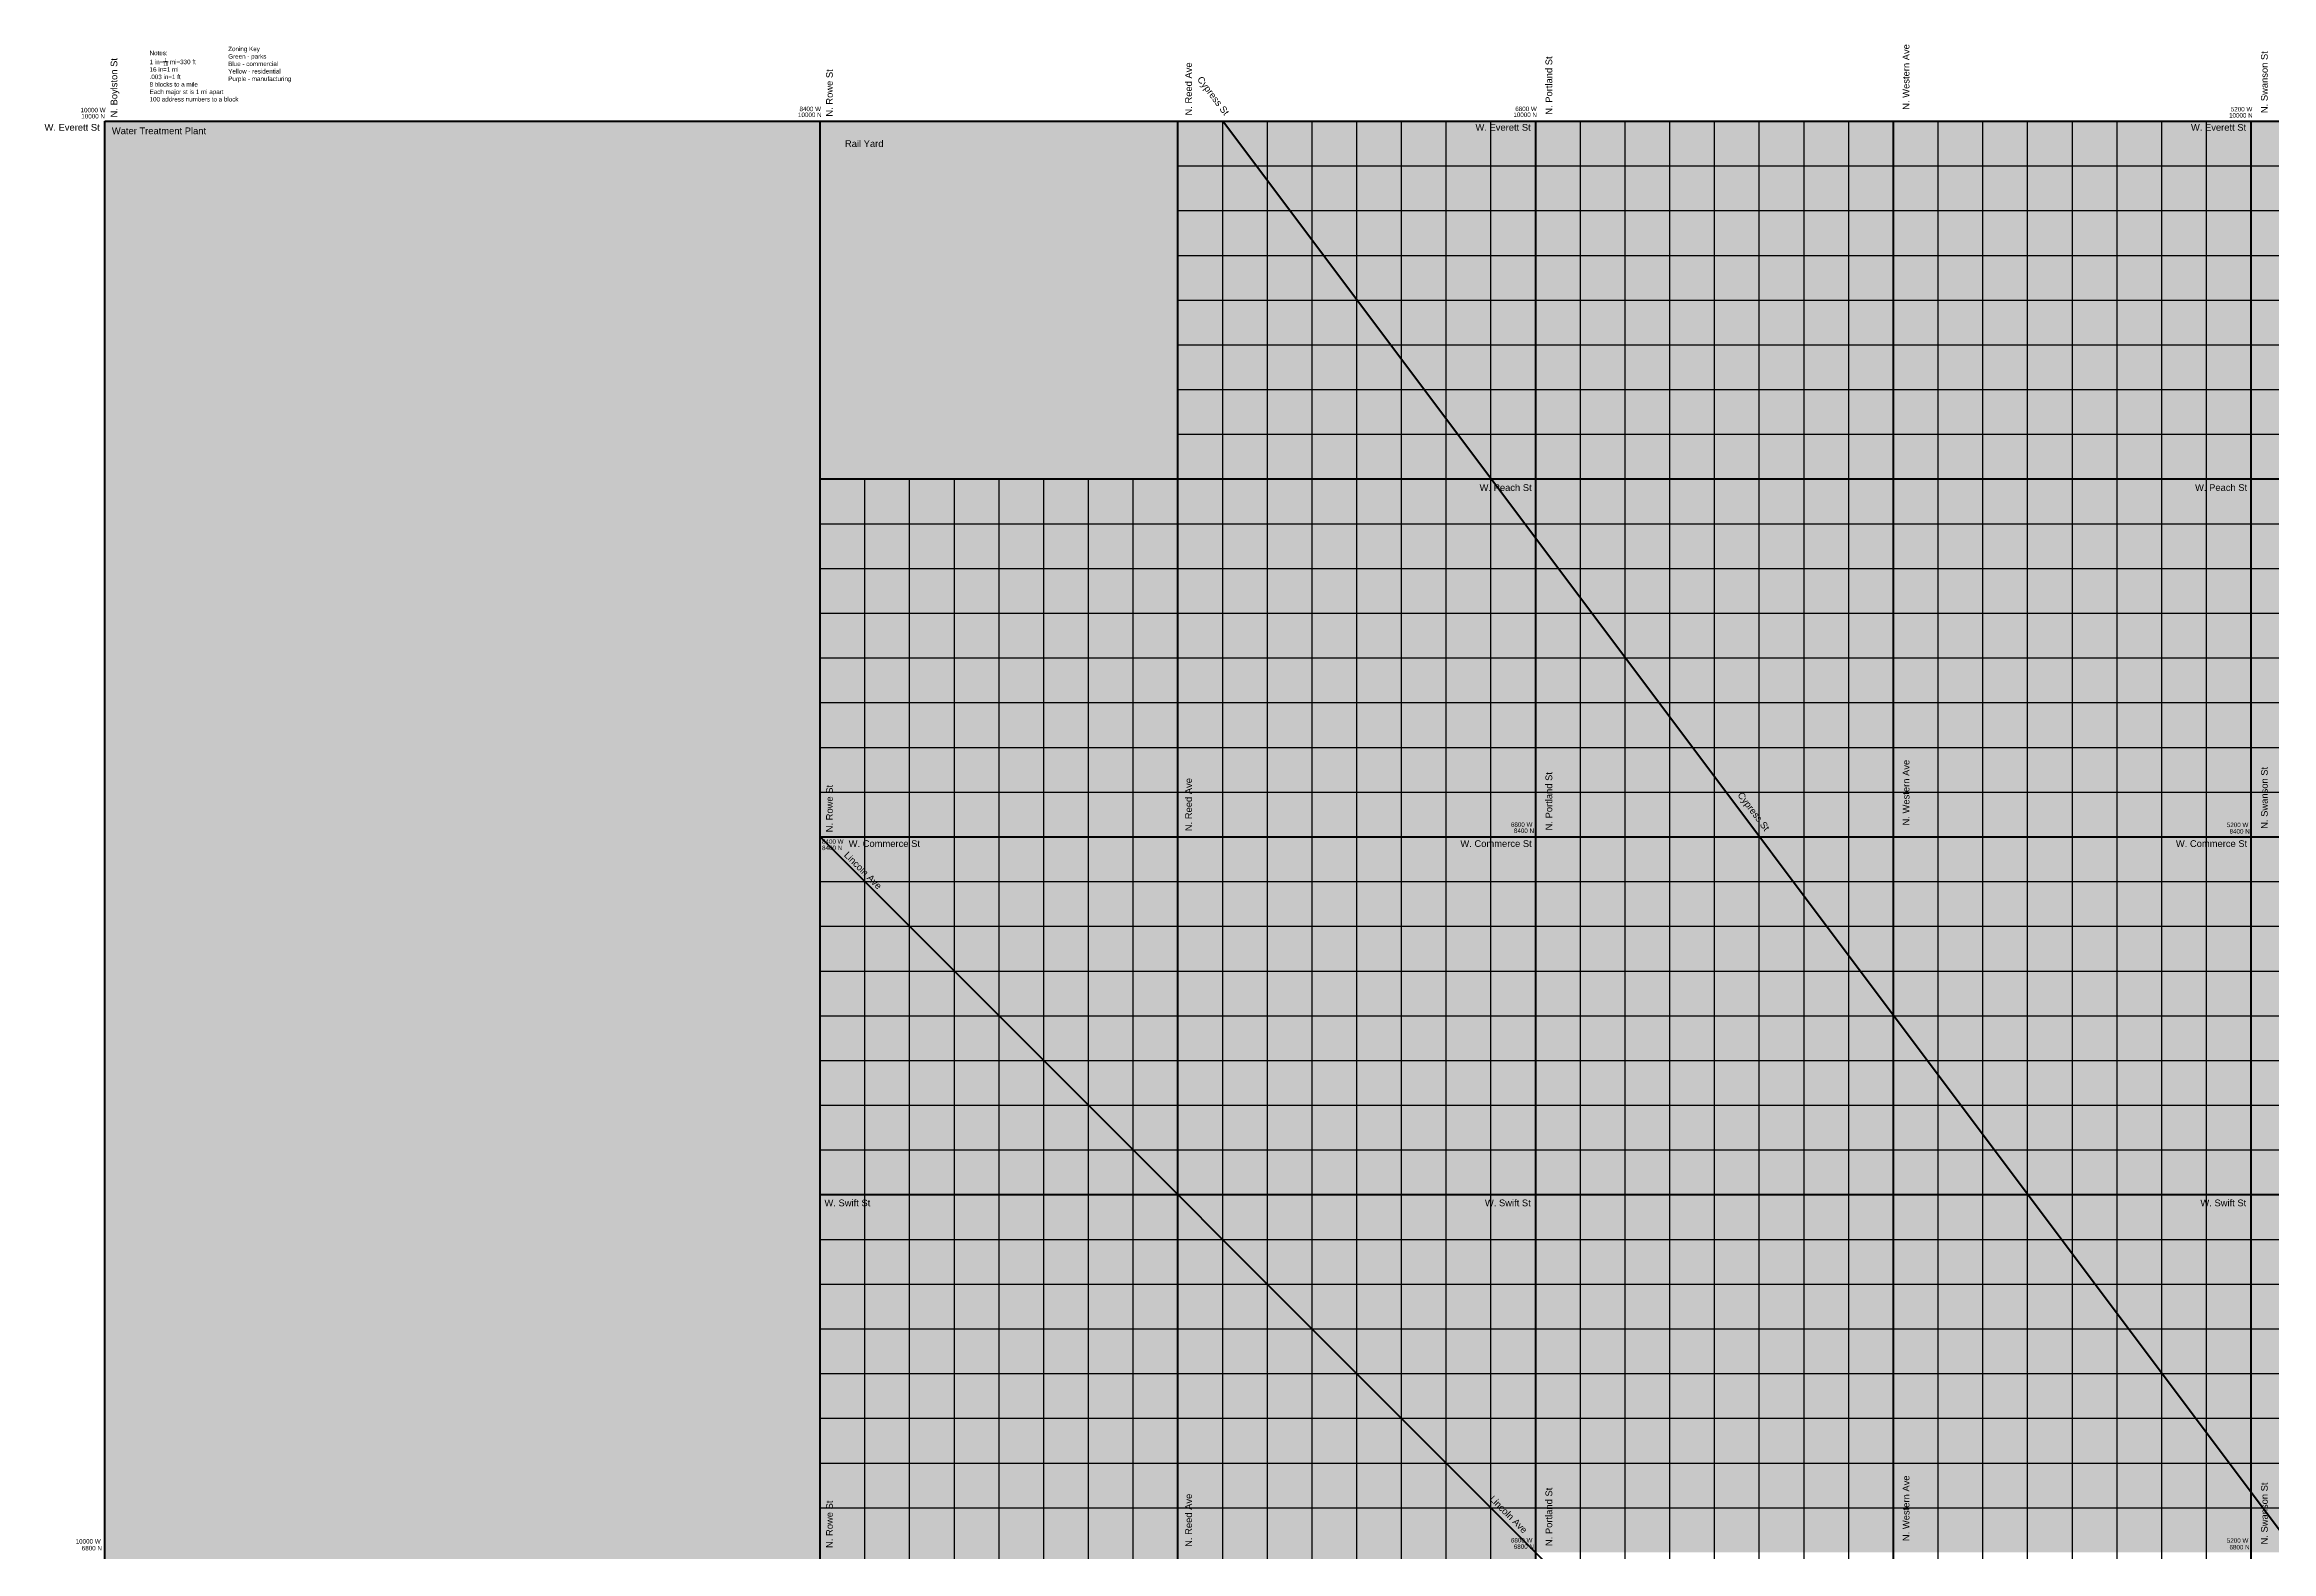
# Model space of a CAD drawing. Header units: inches. Extents: x -196 to 213, y -195 to 213.
# Drawn here: x -194.7 to -95.1, y 144 to 211.4 of the extents above; entities that cross this region are included whole.
import ezdxf

# ---------------------------------------------------------------- set-up
doc = ezdxf.new("R2010")
doc.units = ezdxf.units.IN
doc.header["$MEASUREMENT"] = 0
for name, color, linetype, lineweight in [('dia-major-st', 7, 'Continuous', 80), ('streets-major', 7, 'Continuous', 80), ('streets-minor', 7, 'Continuous', 30), ('text', 7, 'Continuous', 30), ('zone-industrial', 181, 'Continuous', 0), ('zone-mixed', 1, 'Continuous', 0)]:
    doc.layers.add(name, color=color, linetype=linetype, lineweight=lineweight)
doc.layers.add('text-notes', color=7, linetype='Continuous', lineweight=15, plot=False)
doc.styles.get("Standard").update_dxf_attribs({"font": 'arial.ttf'})

msp = doc.modelspace()

# ---------------------------------------------------------------- hatches: boundary and pattern name
at = {"layer": 'zone-industrial', "transparency": 33554559}
h = msp.add_hatch(color=256, dxfattribs=at)
h.dxf.hatch_style = 1
h.paths.add_polyline_path([(112, 208), (48, 208), (48, 192), (48, 176), (112, 176)])
h.paths.add_polyline_path([(48, 208), (32, 208), (32, 192), (48, 192)])
h.paths.add_polyline_path([(-144, 208), (-160, 208), (-160, 192), (-144, 192)])
h.paths.add_polyline_path([(-160, 192), (-160, 208), (-192, 208), (-192, 144), (-160, 144)])
h.paths.add_polyline_path([(-176, 80), (-192, 80), (-192, 64), (-176, 64)])
h.paths.add_polyline_path([(-176, -160), (-192, -160), (-192, -176), (-176, -176)])
h.paths.add_polyline_path([(176, -176), (160, -176), (160, -192), (176, -192)])
at = {"layer": 'zone-mixed', "true_color": 0xf99006, "transparency": 33554559}
h = msp.add_hatch(color=30, dxfattribs=at)
h.dxf.hatch_style = 1
h.paths.add_polyline_path([(112, 176), (48, 176), (48, 192), (32, 192), (32, 208), (-144, 208), (-144, 192), (-160, 192), (-160, 144), (-192, 144), (-192, 80), (-176, 80), (-176, 64), (-192, 64), (-192, -160), (-176, -160), (-176, -176), (-192, -176), (-192, -192), (160, -192), (160, -176), (176, -176), (176, -192), (208, -192), (208, 80), (192, 80), (192, 96), (208, 96), (208, 112), (144, 112), (144, -128), (-128, -128), (-128, 144), (112, 144)])

# ---------------------------------------------------------------- linework, layer by layer
at = {"layer": 'dia-major-st'}
for p, q in [((-70, 112), (-142, 208)), ((0, 16), (-160, 176))]:
    msp.add_line(p, q, dxfattribs=at)
at = {"layer": 'streets-major'}
for p, q in [((-192, 208), (-92, 208)), ((-192, 108), (-192, 208)), ((-160, -192), (-160, 208)), ((-144, -192), (-144, 208)), ((-128, -192), (-128, 208)), ((-112, -192), (-112, 208)), ((-96, -192), (-96, 208)), ((-160, 192), (48, 192)), ((-160, 176), (144, 176)), ((-160, 160), (144, 160))]:
    msp.add_line(p, q, dxfattribs=at)
at = {"layer": 'streets-minor'}
for p, q in [((-142, -192), (-142, 208)), ((-140, -192), (-140, 208)), ((-138, -192), (-138, 208)), ((-136, -192), (-136, 208)), ((-134, -192), (-134, 208)), ((-132, -192), (-132, 208)), ((-130, -192), (-130, 208)), ((-126, -192), (-126, 208)), ((-124, -192), (-124, 208)), ((-122, -192), (-122, 208)), ((-120, -192), (-120, 208)), ((-118, -192), (-118, 208)), ((-116, -192), (-116, 208)), ((-114, -192), (-114, 208)), ((-110, -192), (-110, 208)), ((-108, -192), (-108, 208)), ((-106, -192), (-106, 208)), ((-104, -192), (-104, 208)), ((-102, -192), (-102, 208)), ((-100, -192), (-100, 208)), ((-98, -192), (-98, 208)), ((-144, 206), (32, 206)), ((-144, 204), (32, 204)), ((-144, 202), (32, 202)), ((-144, 200), (32, 200)), ((-144, 198), (32, 198)), ((-144, 196), (32, 196)), ((-144, 194), (32, 194)), ((-158, -192), (-158, 192)), ((-156, -192), (-156, 192)), ((-154, -192), (-154, 192)), ((-152, -192), (-152, 192)), ((-150, -192), (-150, 192)), ((-148, -192), (-148, 192)), ((-146, -192), (-146, 192)), ((-160, 190), (48, 190)), ((-160, 188), (48, 188)), ((-160, 186), (48, 186)), ((-160, 184), (48, 184)), ((-160, 182), (48, 182)), ((-160, 180), (48, 180)), ((-160, 178), (48, 178)), ((-160, 174), (144, 174)), ((-160, 172), (144, 172)), ((-160, 170), (144, 170)), ((-160, 168), (144, 168)), ((-160, 166), (144, 166)), ((-160, 164), (144, 164)), ((-160, 162), (144, 162)), ((-160, 158), (144, 158)), ((-160, 156), (144, 156)), ((-160, 154), (144, 154)), ((-160, 152), (144, 152)), ((-160, 150), (144, 150)), ((-160, 148), (144, 148)), ((-160, 146), (144, 146))]:
    msp.add_line(p, q, dxfattribs=at)

# ---------------------------------------------------------------- texts
at = {"layer": 'text'}
for s, rotation, p in [('N. Western Ave', 90, (-111.285, 208.51)), ('N. Boylston St', 90, (-191.437, 208.167)), ('N. Rowe St', 90, (-159.437, 208.202)), ('N. Reed Ave', 90, (-143.377, 208.252)), ('N. Portland St', 90, (-127.262, 208.287)), ('N. Swanson St', 90, (-95.262, 208.358)), ('Cypress St', 307, (-143.158, 209.864)), ('N. Western Ave', 90, (-111.285, 176.51)), ('N. Rowe St', 90, (-159.437, 176.202)), ('N. Reed Ave', 90, (-143.377, 176.252)), ('N. Portland St', 90, (-127.262, 176.287)), ('N. Swanson St', 90, (-95.262, 176.358)), ('Cypress St', 307, (-118.99, 177.864)), ('Lincoln Ave', 315, (-158.957, 175.159)), ('N. Western Ave', 90, (-111.285, 144.51)), ('N. Reed Ave', 90, (-143.377, 144.252)), ('Lincoln Ave', 315, (-130.089, 146.364)), ('N. Portland St', 90, (-127.262, 144.287)), ('N. Swanson St', 90, (-95.262, 144.358)), ('N. Rowe St', 90, (-159.437, 144.202))]:
    msp.add_text(s, height=0.3, rotation=rotation, dxfattribs=at).set_placement(p)
for s, height, p in [('10000 W', 0.2, (-193.08, 208.396)), ('10000 N', 0.2, (-193.047, 208.12)), ('10000 N', 0.2, (-160.994, 208.186)), ('8400 W', 0.2, (-160.927, 208.447)), ('10000 N', 0.2, (-129, 208.187)), ('6800 W', 0.2, (-128.915, 208.45)), ('10000 N', 0.2, (-96.991, 208.161)), ('5200 W', 0.2, (-96.913, 208.435)), ('W. Everett St', 0.3, (-194.694, 207.572)), ('Water Treatment Plant', 0.3, (-191.682, 207.418)), ('W. Everett St', 0.3, (-130.694, 207.572)), ('W. Everett St', 0.3, (-98.694, 207.572)), ('Rail Yard', 0.3, (-158.895, 206.847)), ('W. Peach St', 0.3, (-130.51, 191.467)), ('W. Peach St', 0.3, (-98.51, 191.467)), ('6800 W', 0.2, (-129.11, 176.447)), ('8400 N', 0.2, (-128.976, 176.173)), ('5200 W', 0.2, (-97.09, 176.434)), ('8400 N', 0.2, (-96.967, 176.147)), ('8400 W', 0.2, (-159.921, 175.689)), ('8400 N', 0.2, (-159.917, 175.406)), ('W. Commerce St', 0.3, (-158.729, 175.548)), ('W. Commerce St', 0.3, (-131.369, 175.548)), ('W. Commerce St', 0.3, (-99.369, 175.548)), ('W. Swift St', 0.3, (-159.811, 159.482)), ('W. Swift St', 0.3, (-130.272, 159.482)), ('W. Swift St', 0.3, (-98.272, 159.482)), ('10000 W', 0.2, (-193.299, 144.398)), ('6800 W', 0.2, (-129.11, 144.447)), ('5200 W', 0.2, (-97.09, 144.434)), ('6800 N', 0.2, (-193.027, 144.095)), ('6800 N', 0.2, (-128.98, 144.162)), ('6800 N', 0.2, (-96.971, 144.137))]:
    msp.add_text(s, height=height, dxfattribs=at).set_placement(p)
at = {"layer": 'text-notes', "char_height": 0.2, "attachment_point": 1}
for s, width, gutter_width, insert in [('\\A1;Notes:\\P1 in={\\H0.7x;\\S1/16;} mi=330 ft\\P16 in=1 mi\\P.003 in=1 ft\\P8 blocks to a mile\\PEach major st is 1 mi apart\\P100 address numbers to a block', 6.42481, 15, (-189.994, 211.149)), ('Zoning Key\\PGreen - parks\\PBlue - commercial\\PYellow - residential\\PPurple - manufacturing', 8.9161, 1.5, (-186.477, 211.33))]:
    msp.add_mtext_dynamic_manual_height_columns(s, width=width, gutter_width=gutter_width, heights=[0], dxfattribs=dict(at, insert=insert))

doc.saveas('drawing.dxf')
